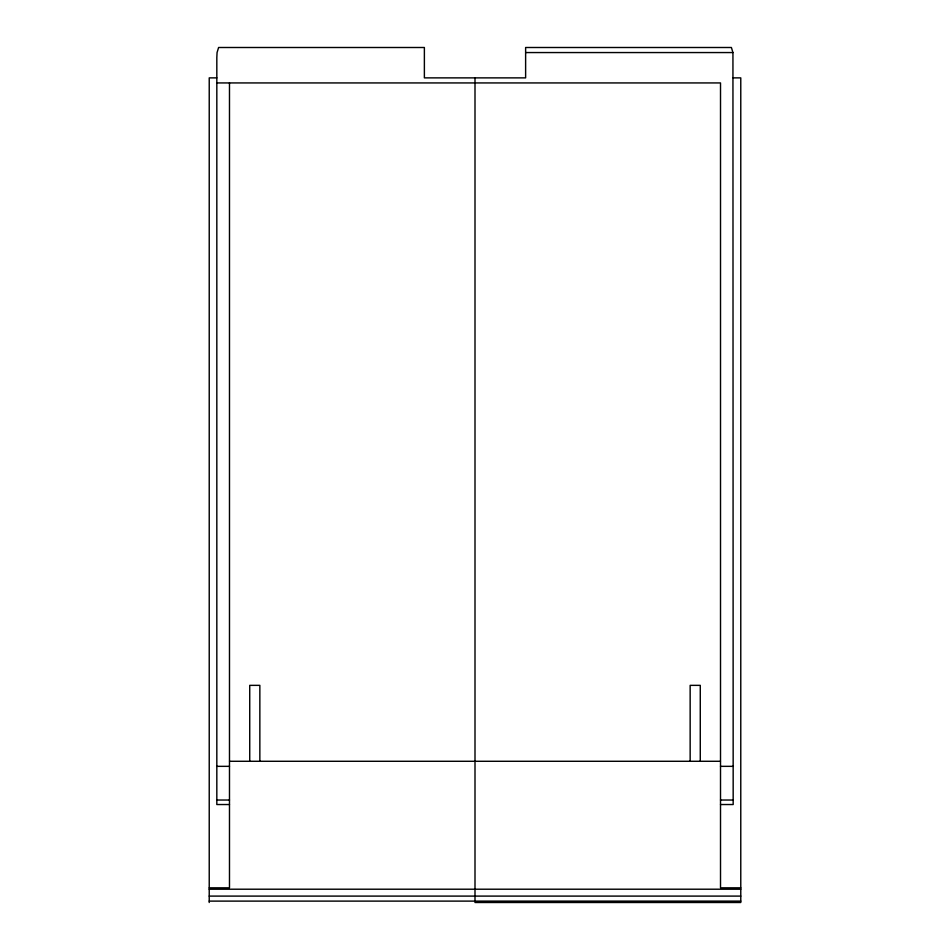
<?xml version="1.0" encoding="UTF-8"?>
<svg xmlns="http://www.w3.org/2000/svg" width="950" height="950" viewBox="0 0 950 950"><rect width="100%" height="100%" fill="white"/><g stroke="black" fill="none" stroke-linecap="round" stroke-linejoin="round"><path stroke-width="1.43" d="M525.623 52.559L732.937 52.559L733.174 804.531L720.516 804.531M216.826 77.876L209.226 77.876L209.226 902.5M733.174 77.876L740.774 77.876L740.774 902.5L475 902.5L475 77.876M216.826 82.935L720.516 82.935L720.516 887.834L740.774 887.834M229.567 761.283L720.432 761.283M216.826 766.341L229.484 766.341M720.516 766.341L733.174 766.341M216.826 800.031L229.484 800.031M720.516 800.031L733.174 800.031M229.484 804.531L216.826 804.531L216.826 57.629L217.063 52.559L218.607 47.5L424.377 47.5L424.377 77.876L525.623 77.876L525.623 47.5L731.393 47.5L732.937 52.559M209.226 887.834L229.484 887.834L229.484 82.935M209.226 889.212L740.774 889.212M209.226 896.099L740.774 896.099M209.226 901.111L740.774 901.111M700.269 761.283L700.269 685.354L690.151 685.354L690.151 761.283M259.849 761.283L259.849 685.354L249.731 685.354L249.731 761.283"/></g></svg>
